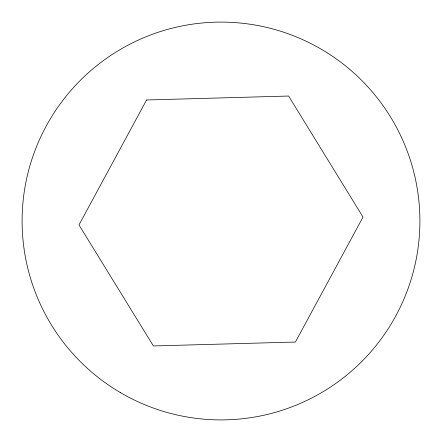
<?xml version="1.0" encoding="UTF-8"?>
<svg xmlns="http://www.w3.org/2000/svg" width="442" height="442" viewBox="0 0 442 442"><rect width="100%" height="100%" fill="white"/><g stroke="black" fill="none" stroke-linecap="round" stroke-linejoin="round"><path stroke-width="0.66" d="M146.589 99.969L78.98 224.928L153.391 345.959L295.411 342.031L363.02 217.072L288.609 96.041L146.589 99.969M120.296 392.529A198.906 198.906 0 0 0 419.9 222.448A198.906 198.906 0 0 0 122.804 48.023A198.906 198.906 0 0 0 120.296 392.529"/></g></svg>
